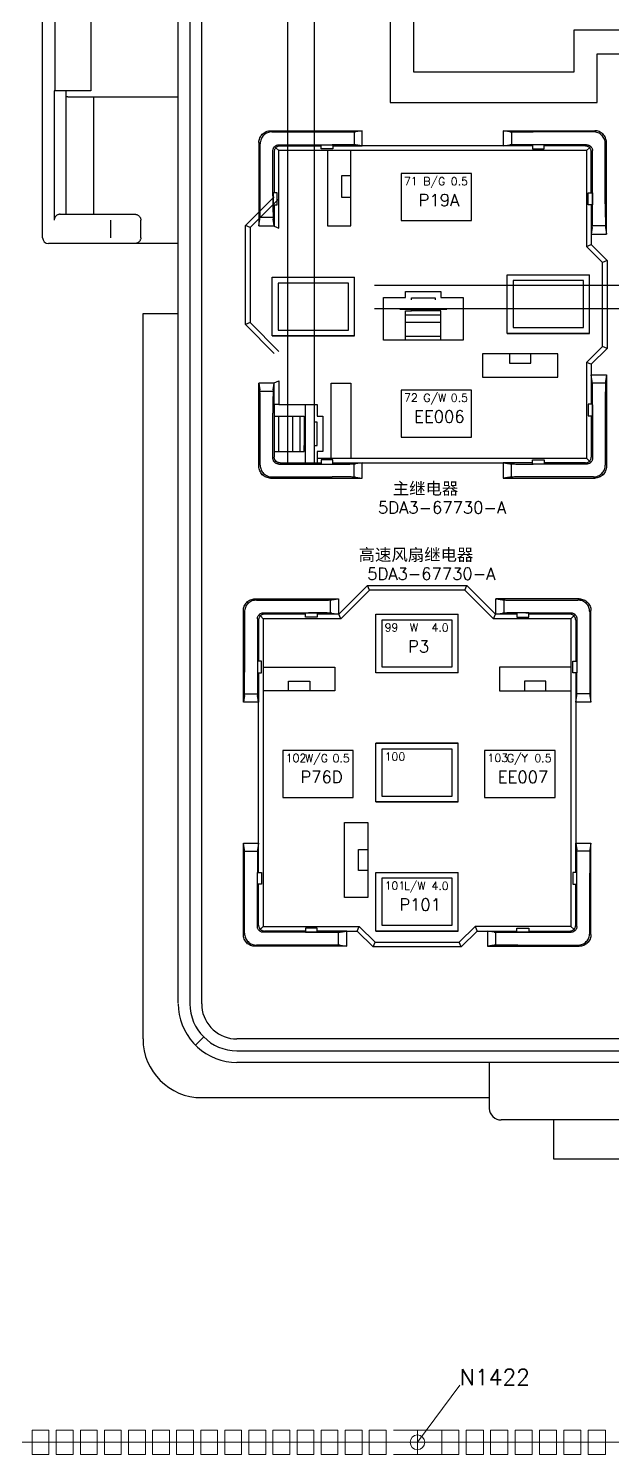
# Model space of a CAD drawing. Header units: millimetres. Extents: x 6 to 3615, y 6 to 858.
# Drawn here: x 2014.3 to 2113.9, y 423.2 to 666.7 of the extents above; entities that cross this region are included whole.
import ezdxf

# ---------------------------------------------------------------- set-up
doc = ezdxf.new("R2010")
doc.units = ezdxf.units.MM
doc.styles.add('Simplex_Style', font='simplex_.ttf')

msp = doc.modelspace()

# ---------------------------------------------------------------- linework, layer by layer
at = {"color": 0, "linetype": 'Continuous', "lineweight": 30, "flags": 128}
for points in [[(2039.8, 500.24), (2039.8, 782.36)], [(2041.81, 782.36), (2041.81, 500.17)], [(2043.82, 500.17), (2043.82, 782.36)], [(2058.48, 592.42), (2063.09, 592.42), (2063.09, 720.81), (2411.11, 720.81), (2411.11, 725.42), (2123.38, 725.42), (2123.38, 770.02), (2388.28, 770.02), (2388.28, 774.62), (2077.37, 774.62), (2077.37, 725.42), (2058.48, 725.42), (2058.48, 592.42)], [(2016.65, 631.01), (2016.65, 693.15)], [(2076.02, 693.32), (2076.02, 654.11), (2111.36, 654.11), (2111.36, 662.44), (2195.88, 662.44), (2195.88, 666.45), (2107.35, 666.45), (2107.35, 659.29), (2080.03, 659.29), (2080.03, 693.32), (2076.02, 693.32)], [(2018.66, 690.15), (2018.66, 668.09), (2024.87, 668.09), (2024.87, 656.07), (2018.83, 656.07), (2018.83, 668.09)], [(2018.83, 656.07), (2018.66, 656.07), (2018.66, 634.01)], [(2020.66, 635.02), (2020.66, 656.07)], [(2020.98, 655.06), (2020.92, 655.06), (2020.87, 655.06), (2020.82, 655.06), (2020.78, 655.06), (2020.74, 655.06), (2020.71, 655.06), (2020.69, 655.06), (2020.67, 655.06), (2020.66, 655.06), (2020.66, 655.06)], [(2020.98, 655.06), (2039.8, 655.06)], [(2025.39, 635.02), (2025.39, 655.06)], [(2053.59, 647.28), (2053.6, 647.48), (2053.63, 647.67), (2053.67, 647.86), (2053.74, 648.05), (2053.83, 648.22), (2053.93, 648.39), (2054.04, 648.55), (2054.17, 648.7), (2054.32, 648.83), (2054.48, 648.95), (2054.65, 649.05), (2054.83, 649.13), (2055.01, 649.2), (2055.2, 649.24), (2055.4, 649.27), (2055.59, 649.28)], [(2055.8, 649.07), (2055.61, 649.07), (2055.41, 649.04), (2055.22, 648.99), (2055.04, 648.92), (2054.86, 648.84), (2054.69, 648.74), (2054.53, 648.62), (2054.39, 648.49), (2054.25, 648.34), (2054.14, 648.18), (2054.03, 648.02), (2053.95, 647.84), (2053.89, 647.65), (2053.84, 647.46), (2053.81, 647.27), (2053.8, 647.07)], [(2054.39, 648.49), (2054.17, 648.7)], [(2055.59, 649.28), (2071.23, 649.28)], [(2055.8, 649.07), (2066.09, 649.07)], [(2066.09, 649.07), (2066.46, 649.07), (2066.84, 649.08), (2067.2, 649.08), (2067.56, 649.08), (2067.9, 649.08), (2068.23, 649.08), (2068.54, 649.08), (2068.82, 649.09), (2069.09, 649.09), (2069.32, 649.09), (2069.53, 649.09), (2069.71, 649.1), (2069.85, 649.1), (2069.97, 649.1), (2070.04, 649.11), (2070.09, 649.11)], [(2069.83, 649.1), (2069.83, 646.86)], [(2100.3, 646.68), (2071.23, 646.68), (2071.23, 649.28), (2070.09, 649.11)], [(2096.43, 649.11), (2095.29, 649.28), (2110.92, 649.28)], [(2095.29, 649.28), (2095.29, 646.68), (2096.43, 646.85)], [(2096.43, 649.11), (2096.47, 649.11), (2096.55, 649.1), (2096.66, 649.1), (2096.81, 649.1), (2096.99, 649.09), (2097.2, 649.09), (2097.43, 649.09), (2097.7, 649.09), (2097.98, 649.08), (2098.29, 649.08), (2098.62, 649.08), (2098.96, 649.08), (2099.32, 649.08), (2099.68, 649.08), (2100.05, 649.07), (2100.43, 649.07)], [(2096.69, 649.1), (2096.69, 646.86)], [(2110.71, 649.07), (2100.43, 649.07)], [(2112.72, 647.07), (2112.71, 647.27), (2112.68, 647.46), (2112.63, 647.65), (2112.57, 647.84), (2112.48, 648.02), (2112.38, 648.18), (2112.26, 648.34), (2112.13, 648.49), (2111.98, 648.62), (2111.83, 648.74), (2111.66, 648.84), (2111.48, 648.92), (2111.29, 648.99), (2111.1, 649.04), (2110.91, 649.07), (2110.71, 649.07)], [(2112.93, 647.28), (2112.92, 647.48), (2112.89, 647.67), (2112.84, 647.86), (2112.78, 648.05), (2112.69, 648.22), (2112.59, 648.39), (2112.47, 648.55), (2112.34, 648.7), (2112.2, 648.83), (2112.04, 648.95), (2111.87, 649.05), (2111.69, 649.13), (2111.51, 649.2), (2111.32, 649.24), (2111.12, 649.27), (2110.92, 649.28)], [(2112.13, 648.49), (2112.34, 648.7)], [(2053.59, 647.28), (2053.59, 633.05), (2056.2, 633.05), (2056.2, 632.98), (2057, 632.65), (2057, 645.88)], [(2053.8, 638.19), (2053.8, 647.07)], [(2055.98, 645.89), (2055.99, 645.98), (2056, 646.08), (2056.03, 646.18), (2056.06, 646.27), (2056.1, 646.36), (2056.15, 646.44), (2056.21, 646.52), (2056.28, 646.59), (2056.35, 646.66), (2056.43, 646.72), (2056.52, 646.77), (2056.6, 646.81), (2056.7, 646.84), (2056.79, 646.87), (2056.89, 646.88), (2056.99, 646.89)], [(2055.98, 638.19), (2055.98, 645.89)], [(2056.49, 646.38), (2056.42, 646.31), (2056.36, 646.23), (2056.32, 646.15), (2056.27, 646.06), (2056.24, 645.97), (2056.21, 645.87), (2056.2, 645.77), (2056.2, 645.67)], [(2056.2, 645.67), (2056.2, 638.66)], [(2109.52, 645.88), (2057, 645.88), (2056.49, 646.38), (2056.28, 646.59)], [(2057.2, 646.68), (2057.1, 646.67), (2057, 646.66), (2056.91, 646.64), (2056.82, 646.6), (2056.73, 646.56), (2056.64, 646.51), (2056.56, 646.45), (2056.49, 646.38)], [(2056.99, 646.89), (2066.09, 646.89)], [(2057.2, 646.68), (2064.21, 646.68)], [(2064.21, 646.18), (2064.21, 646.88), (2066.22, 646.88), (2066.22, 646.18), (2064.21, 646.18)], [(2065.27, 645.88), (2065.27, 633.05), (2069.28, 633.05), (2069.28, 645.88)], [(2070.09, 646.85), (2070.04, 646.85), (2069.97, 646.86), (2069.85, 646.86), (2069.71, 646.86), (2069.53, 646.87), (2069.32, 646.87), (2069.09, 646.87), (2068.82, 646.88), (2068.54, 646.88), (2068.23, 646.88), (2067.9, 646.88), (2067.56, 646.89), (2067.2, 646.89), (2066.84, 646.89), (2066.46, 646.89), (2066.09, 646.89)], [(2066.22, 646.68), (2071.23, 646.68), (2070.09, 646.85)], [(2100.43, 646.89), (2100.05, 646.89), (2099.68, 646.89), (2099.32, 646.89), (2098.96, 646.89), (2098.62, 646.88), (2098.29, 646.88), (2097.98, 646.88), (2097.7, 646.88), (2097.43, 646.87), (2097.2, 646.87), (2096.99, 646.87), (2096.81, 646.86), (2096.66, 646.86), (2096.55, 646.86), (2096.47, 646.85), (2096.43, 646.85)], [(2100.3, 646.88), (2100.3, 646.18), (2102.3, 646.18), (2102.3, 646.88), (2100.3, 646.88)], [(2109.53, 646.89), (2100.43, 646.89)], [(2109.32, 646.68), (2102.3, 646.68)], [(2110.03, 646.38), (2109.95, 646.45), (2109.88, 646.51), (2109.79, 646.56), (2109.7, 646.6), (2109.61, 646.64), (2109.52, 646.66), (2109.42, 646.67), (2109.32, 646.68)], [(2110.24, 646.59), (2110.03, 646.38), (2109.52, 645.88), (2109.52, 629.5), (2110.32, 629.84)], [(2109.53, 646.89), (2109.63, 646.88), (2109.72, 646.87), (2109.82, 646.84), (2109.91, 646.81), (2110, 646.77), (2110.09, 646.72), (2110.17, 646.66), (2110.24, 646.59), (2110.3, 646.52), (2110.36, 646.44), (2110.41, 646.36), (2110.46, 646.27), (2110.49, 646.18), (2110.51, 646.08), (2110.53, 645.98), (2110.53, 645.89)], [(2110.32, 645.67), (2110.32, 645.77), (2110.3, 645.87), (2110.28, 645.97), (2110.24, 646.06), (2110.2, 646.15), (2110.15, 646.23), (2110.09, 646.31), (2110.03, 646.38)], [(2110.32, 638.66), (2110.32, 645.67)], [(2110.53, 636.78), (2110.53, 645.89)], [(2112.72, 636.78), (2112.72, 647.07)], [(2112.76, 632.78), (2112.93, 631.64), (2112.93, 647.28)], [(2069.28, 641.57), (2067.67, 641.57), (2067.67, 637.96), (2069.28, 637.96)], [(2053.76, 634.19), (2053.76, 634.23), (2053.77, 634.31), (2053.77, 634.42), (2053.77, 634.57), (2053.78, 634.75), (2053.78, 634.96), (2053.78, 635.19), (2053.79, 635.45), (2053.79, 635.74), (2053.79, 636.05), (2053.79, 636.38), (2053.79, 636.72), (2053.8, 637.08), (2053.8, 637.44), (2053.8, 637.81), (2053.8, 638.19)], [(2055.98, 638.19), (2055.98, 637.81), (2055.98, 637.44), (2055.99, 637.08), (2055.99, 636.72), (2055.99, 636.38), (2055.99, 636.05), (2055.99, 635.74), (2055.99, 635.45), (2056, 635.19), (2056, 634.96), (2056.01, 634.75), (2056.01, 634.57), (2056.01, 634.42), (2056.02, 634.31), (2056.02, 634.23), (2056.02, 634.19)], [(2056, 638.66), (2056, 636.65), (2056.7, 636.65), (2056.7, 638.66), (2056, 638.66)], [(2110.52, 636.65), (2109.82, 636.65), (2109.82, 638.66), (2110.52, 638.66), (2110.52, 636.65)], [(2057, 637.67), (2052.09, 632.76), (2051.28, 633.09), (2056.2, 638)], [(2056.2, 636.65), (2056.2, 633.05), (2056.02, 634.19)], [(2110.32, 636.65), (2110.32, 631.64), (2112.93, 631.64)], [(2110.49, 632.78), (2110.5, 632.83), (2110.5, 632.91), (2110.51, 633.02), (2110.51, 633.17), (2110.51, 633.34), (2110.52, 633.55), (2110.52, 633.79), (2110.52, 634.05), (2110.52, 634.34), (2110.53, 634.65), (2110.53, 634.97), (2110.53, 635.32), (2110.53, 635.67), (2110.53, 636.04), (2110.53, 636.41), (2110.53, 636.78)], [(2112.72, 636.78), (2112.72, 636.41), (2112.72, 636.04), (2112.72, 635.67), (2112.72, 635.32), (2112.72, 634.97), (2112.72, 634.65), (2112.73, 634.34), (2112.73, 634.05), (2112.73, 633.79), (2112.73, 633.55), (2112.74, 633.34), (2112.74, 633.17), (2112.74, 633.02), (2112.75, 632.91), (2112.75, 632.83), (2112.76, 632.78)], [(2019.66, 635.02), (2019.56, 635.01), (2019.46, 635), (2019.37, 634.97), (2019.28, 634.94), (2019.18, 634.9), (2019.1, 634.85), (2019.02, 634.79), (2018.95, 634.72), (2018.88, 634.65), (2018.83, 634.57), (2018.77, 634.48), (2018.73, 634.4), (2018.7, 634.3), (2018.67, 634.21), (2018.66, 634.11), (2018.66, 634.01)], [(2019.66, 635.02), (2032.41, 635.02)], [(2028.28, 631.01), (2028.28, 634.01)], [(2032.41, 635.02), (2032.5, 635.01), (2032.59, 635), (2032.68, 634.98), (2032.77, 634.95), (2032.86, 634.91), (2032.94, 634.86), (2033.02, 634.81), (2033.09, 634.75), (2033.15, 634.69), (2033.21, 634.62), (2033.27, 634.54), (2033.31, 634.46), (2033.35, 634.38), (2033.38, 634.29), (2033.4, 634.2), (2033.41, 634.11), (2033.42, 634.01)], [(2033.42, 631.01), (2033.42, 634.01)], [(2053.59, 633.05), (2053.76, 634.19)], [(2056.01, 634.45), (2053.77, 634.45)], [(2033.42, 631.01), (2033.41, 630.91), (2033.4, 630.81), (2033.37, 630.72), (2033.34, 630.62), (2033.3, 630.53), (2033.24, 630.45), (2033.19, 630.37), (2033.12, 630.3), (2033.05, 630.23), (2032.97, 630.17), (2032.88, 630.12), (2032.79, 630.08), (2032.7, 630.05), (2032.6, 630.02), (2032.51, 630.01), (2032.41, 630)], [(2052.09, 616.51), (2051.28, 616.17), (2051.28, 633.09)], [(2052.09, 632.76), (2052.09, 616.51), (2057, 611.59)], [(2110.49, 632.78), (2110.32, 631.64), (2110.32, 629.84), (2113.03, 627.13), (2112.23, 626.8), (2109.52, 629.5)], [(2112.74, 633.05), (2110.51, 633.05)], [(2039.8, 630), (2017.65, 630)], [(2113.03, 627.13), (2113.03, 612.1), (2112.23, 612.43), (2112.23, 626.8)], [(2055.87, 614.24), (2069.9, 614.24), (2055.87, 614.24), (2055.87, 624.26), (2069.9, 624.26)], [(2069.9, 614.24), (2069.9, 624.26)], [(2095.98, 614.66), (2110.01, 614.66), (2095.98, 614.66), (2095.98, 624.68), (2110.01, 624.68)], [(2110.01, 614.66), (2110.01, 624.68)], [(2073.3, 622.91), (2206.31, 622.91)], [(2088.46, 613.5), (2074.83, 613.5), (2074.83, 620.82), (2078.64, 620.82), (2078.64, 621.82), (2084.66, 621.82), (2084.66, 620.82), (2088.46, 620.82), (2088.46, 613.5)], [(2073.3, 618.9), (2206.31, 618.9)], [(2077.64, 618.81), (2085.66, 618.81)], [(2079.64, 620.42), (2079.64, 620.72), (2083.65, 620.72), (2083.65, 620.42)], [(2083.65, 618.51), (2079.64, 618.51), (2079.64, 618.81)], [(2084.66, 613.5), (2084.66, 618.51), (2083.65, 618.51), (2083.65, 618.81)], [(2083.76, 618.81), (2084.56, 618.81)], [(2039.8, 617.98), (2033.79, 617.98), (2033.79, 494.15)], [(2084.66, 617.76), (2078.64, 617.76), (2078.64, 618.51), (2079.64, 618.51)], [(2084.66, 616.51), (2078.64, 616.51), (2078.64, 617.76)], [(2084.66, 614.14), (2078.64, 614.14), (2078.64, 616.51)], [(2051.28, 616.17), (2056.2, 611.26)], [(2078.64, 613.5), (2078.64, 614.14)], [(2113.03, 612.1), (2110.32, 609.39), (2109.52, 609.72), (2112.23, 612.43)], [(2091.78, 611.2), (2091.78, 607.18), (2104.61, 607.18), (2104.61, 611.2), (2091.78, 611.2)], [(2096.39, 611.2), (2096.39, 609.59), (2100, 609.59), (2100, 611.2)], [(2109.52, 609.72), (2109.52, 593.35), (2110.03, 592.85), (2110.24, 592.63)], [(2110.32, 609.39), (2110.32, 607.58), (2112.93, 607.58), (2112.76, 606.44)], [(2056.02, 605.04), (2056.2, 606.18), (2056.2, 606.24), (2057, 606.58), (2057, 602.52), (2063.51, 602.52), (2063.51, 600.52), (2064.51, 600.52), (2064.51, 594.5), (2063.51, 594.5), (2063.51, 593.35), (2109.52, 593.35)], [(2110.49, 606.44), (2110.32, 607.58), (2110.32, 602.57)], [(2112.93, 607.58), (2112.93, 591.95)], [(2053.59, 591.95), (2053.59, 606.18)], [(2057, 602.52), (2056.2, 602.52), (2056.2, 606.18), (2053.59, 606.18), (2053.76, 605.04)], [(2053.8, 601.04), (2053.8, 601.42), (2053.8, 601.79), (2053.8, 602.15), (2053.79, 602.51), (2053.79, 602.85), (2053.79, 603.18), (2053.79, 603.49), (2053.79, 603.77), (2053.78, 604.04), (2053.78, 604.27), (2053.78, 604.48), (2053.77, 604.66), (2053.77, 604.8), (2053.77, 604.92), (2053.76, 605), (2053.76, 605.04)], [(2053.77, 604.78), (2056.01, 604.78)], [(2056.02, 605.04), (2056.02, 605), (2056.02, 604.92), (2056.01, 604.8), (2056.01, 604.66), (2056.01, 604.48), (2056, 604.27), (2056, 604.04), (2055.99, 603.77), (2055.99, 603.49), (2055.99, 603.18), (2055.99, 602.85), (2055.99, 602.51), (2055.99, 602.15), (2055.98, 601.79), (2055.98, 601.42), (2055.98, 601.04)], [(2065.92, 593.35), (2065.92, 606.18), (2069.28, 606.18), (2069.28, 593.35)], [(2110.53, 602.44), (2110.53, 602.82), (2110.53, 603.19), (2110.53, 603.56), (2110.53, 603.91), (2110.53, 604.26), (2110.53, 604.58), (2110.52, 604.89), (2110.52, 605.18), (2110.52, 605.44), (2110.52, 605.68), (2110.51, 605.89), (2110.51, 606.06), (2110.51, 606.21), (2110.5, 606.32), (2110.5, 606.4), (2110.49, 606.44)], [(2112.74, 606.18), (2110.51, 606.18)], [(2112.76, 606.44), (2112.75, 606.4), (2112.75, 606.32), (2112.74, 606.21), (2112.74, 606.06), (2112.74, 605.89), (2112.73, 605.68), (2112.73, 605.44), (2112.73, 605.18), (2112.73, 604.89), (2112.72, 604.58), (2112.72, 604.26), (2112.72, 603.91), (2112.72, 603.56), (2112.72, 603.19), (2112.72, 602.82), (2112.72, 602.44)], [(2056.2, 602.52), (2056.2, 593.55)], [(2061.51, 602.52), (2061.51, 592.55)], [(2109.82, 602.57), (2109.82, 600.57), (2110.52, 600.57), (2110.52, 602.57), (2109.82, 602.57)], [(2110.53, 602.44), (2110.53, 593.34)], [(2112.72, 602.44), (2112.72, 592.16)], [(2053.8, 592.16), (2053.8, 601.04)], [(2055.98, 593.34), (2055.98, 601.04)], [(2056.2, 600.52), (2061.3, 600.52), (2061.3, 599.51), (2061.51, 599.51)], [(2056.93, 600.52), (2056.93, 594.5), (2059.3, 594.5)], [(2059.3, 600.52), (2059.3, 594.5), (2060.55, 594.5)], [(2060.55, 600.52), (2060.55, 594.5), (2061.3, 594.5), (2061.3, 595.51)], [(2061.3, 599.51), (2061.3, 595.51), (2061.51, 595.51)], [(2063.11, 595.51), (2063.51, 595.51), (2063.51, 599.51), (2063.11, 599.51)], [(2110.32, 600.57), (2110.32, 593.55)], [(2056.2, 594.5), (2056.93, 594.5)], [(2055.59, 589.95), (2055.4, 589.95), (2055.2, 589.98), (2055.01, 590.03), (2054.83, 590.1), (2054.65, 590.18), (2054.48, 590.28), (2054.32, 590.4), (2054.17, 590.53), (2054.04, 590.68), (2053.93, 590.84), (2053.83, 591), (2053.74, 591.18), (2053.67, 591.37), (2053.63, 591.56), (2053.6, 591.75), (2053.59, 591.95)], [(2053.8, 592.16), (2053.81, 591.96), (2053.84, 591.77), (2053.89, 591.58), (2053.95, 591.39), (2054.03, 591.21), (2054.14, 591.04), (2054.25, 590.89), (2054.39, 590.74), (2054.53, 590.61), (2054.69, 590.49), (2054.86, 590.39), (2055.04, 590.31), (2055.22, 590.24), (2055.41, 590.19), (2055.61, 590.16), (2055.8, 590.15)], [(2056.99, 592.34), (2056.89, 592.35), (2056.79, 592.36), (2056.7, 592.38), (2056.6, 592.42), (2056.52, 592.46), (2056.43, 592.51), (2056.35, 592.57), (2056.28, 592.63), (2056.21, 592.71), (2056.15, 592.79), (2056.1, 592.87), (2056.06, 592.96), (2056.03, 593.05), (2056, 593.15), (2055.99, 593.24), (2055.98, 593.34)], [(2056.49, 592.84), (2056.48, 592.85), (2056.47, 592.86), (2056.46, 592.87), (2056.45, 592.88), (2056.45, 592.89), (2056.44, 592.9), (2056.43, 592.91), (2056.42, 592.92), (2056.41, 592.93), (2056.41, 592.94), (2056.4, 592.95), (2056.39, 592.96), (2056.38, 592.97), (2056.38, 592.98), (2056.37, 592.99), (2056.36, 593), (2056.35, 593.01), (2056.35, 593.02), (2056.34, 593.03), (2056.33, 593.04), (2056.33, 593.05), (2056.32, 593.07), (2056.32, 593.08), (2056.31, 593.09), (2056.3, 593.1), (2056.3, 593.11), (2056.29, 593.12), (2056.29, 593.14), (2056.28, 593.15), (2056.28, 593.16), (2056.27, 593.17), (2056.27, 593.18), (2056.26, 593.2), (2056.26, 593.21), (2056.25, 593.22), (2056.25, 593.23), (2056.24, 593.24), (2056.24, 593.26), (2056.23, 593.27), (2056.23, 593.28), (2056.23, 593.3), (2056.22, 593.31), (2056.22, 593.32), (2056.22, 593.34), (2056.22, 593.35), (2056.21, 593.36), (2056.21, 593.38), (2056.21, 593.39), (2056.21, 593.4), (2056.2, 593.42), (2056.2, 593.43), (2056.2, 593.44), (2056.2, 593.46), (2056.2, 593.47), (2056.2, 593.48), (2056.2, 593.5), (2056.2, 593.51), (2056.2, 593.53), (2056.2, 593.54), (2056.2, 593.55)], [(2056.28, 592.63), (2056.49, 592.84)], [(2057.2, 592.55), (2057.18, 592.55), (2057.17, 592.55), (2057.16, 592.55), (2057.14, 592.55), (2057.13, 592.55), (2057.11, 592.55), (2057.1, 592.55), (2057.09, 592.56), (2057.07, 592.56), (2057.06, 592.56), (2057.05, 592.56), (2057.03, 592.56), (2057.02, 592.57), (2057.01, 592.57), (2056.99, 592.57), (2056.98, 592.57), (2056.97, 592.58), (2056.95, 592.58), (2056.94, 592.58), (2056.93, 592.59), (2056.92, 592.59), (2056.9, 592.59), (2056.89, 592.6), (2056.88, 592.6), (2056.86, 592.61), (2056.85, 592.61), (2056.84, 592.62), (2056.83, 592.62), (2056.82, 592.62), (2056.8, 592.63), (2056.79, 592.64), (2056.78, 592.64), (2056.77, 592.65), (2056.76, 592.65), (2056.74, 592.66), (2056.73, 592.66), (2056.72, 592.67), (2056.71, 592.68), (2056.7, 592.68), (2056.69, 592.69), (2056.68, 592.7), (2056.67, 592.7), (2056.65, 592.71), (2056.64, 592.72), (2056.63, 592.72), (2056.62, 592.73), (2056.61, 592.74), (2056.6, 592.74), (2056.59, 592.75), (2056.58, 592.76), (2056.57, 592.77), (2056.56, 592.78), (2056.55, 592.78), (2056.54, 592.79), (2056.53, 592.8), (2056.53, 592.81), (2056.52, 592.82), (2056.51, 592.83), (2056.5, 592.84), (2056.49, 592.84)], [(2056.99, 592.34), (2066.09, 592.34)], [(2057.2, 592.55), (2063.51, 592.55)], [(2063.51, 593.35), (2063.51, 592.55), (2064.21, 592.55)], [(2064.21, 593.05), (2064.21, 592.35), (2066.22, 592.35), (2066.22, 593.05), (2064.21, 593.05)], [(2066.09, 592.34), (2066.46, 592.34), (2066.84, 592.34), (2067.2, 592.34), (2067.56, 592.34), (2067.9, 592.34), (2068.23, 592.35), (2068.54, 592.35), (2068.82, 592.35), (2069.09, 592.35), (2069.32, 592.36), (2069.53, 592.36), (2069.71, 592.36), (2069.85, 592.37), (2069.97, 592.37), (2070.04, 592.38), (2070.09, 592.38)], [(2066.22, 592.55), (2095.29, 592.55), (2095.29, 589.95), (2110.92, 589.95)], [(2069.83, 590.13), (2069.83, 592.37)], [(2070.09, 590.11), (2071.23, 589.95), (2071.23, 592.55), (2070.09, 592.38)], [(2100.3, 592.55), (2095.29, 592.55), (2096.43, 592.38)], [(2096.43, 592.38), (2096.47, 592.38), (2096.55, 592.37), (2096.66, 592.37), (2096.81, 592.36), (2096.99, 592.36), (2097.2, 592.36), (2097.43, 592.35), (2097.7, 592.35), (2097.98, 592.35), (2098.29, 592.35), (2098.62, 592.34), (2098.96, 592.34), (2099.32, 592.34), (2099.68, 592.34), (2100.05, 592.34), (2100.43, 592.34)], [(2096.69, 590.13), (2096.69, 592.37)], [(2102.3, 592.35), (2100.3, 592.35), (2100.3, 593.05), (2102.3, 593.05), (2102.3, 592.35)], [(2109.53, 592.34), (2100.43, 592.34)], [(2109.32, 592.55), (2102.3, 592.55)], [(2109.32, 592.55), (2109.42, 592.55), (2109.52, 592.57), (2109.61, 592.59), (2109.7, 592.63), (2109.79, 592.67), (2109.88, 592.72), (2109.95, 592.78), (2110.03, 592.85)], [(2110.53, 593.34), (2110.53, 593.24), (2110.51, 593.15), (2110.49, 593.05), (2110.46, 592.96), (2110.41, 592.87), (2110.36, 592.79), (2110.3, 592.71), (2110.24, 592.63), (2110.17, 592.57), (2110.09, 592.51), (2110, 592.46), (2109.91, 592.42), (2109.82, 592.38), (2109.72, 592.36), (2109.63, 592.35), (2109.53, 592.34)], [(2110.03, 592.85), (2110.09, 592.92), (2110.15, 593), (2110.2, 593.08), (2110.24, 593.17), (2110.28, 593.26), (2110.3, 593.36), (2110.32, 593.46), (2110.32, 593.55)], [(2110.71, 590.15), (2110.91, 590.16), (2111.1, 590.19), (2111.29, 590.24), (2111.48, 590.31), (2111.66, 590.39), (2111.83, 590.49), (2111.98, 590.61), (2112.13, 590.74), (2112.26, 590.89), (2112.38, 591.04), (2112.48, 591.21), (2112.57, 591.39), (2112.63, 591.58), (2112.68, 591.77), (2112.71, 591.96), (2112.72, 592.16)], [(2112.93, 591.95), (2112.92, 591.75), (2112.89, 591.56), (2112.84, 591.37), (2112.78, 591.18), (2112.69, 591), (2112.59, 590.84), (2112.47, 590.68), (2112.34, 590.53), (2112.2, 590.4), (2112.04, 590.28), (2111.87, 590.18), (2111.69, 590.1), (2111.51, 590.03), (2111.32, 589.98), (2111.12, 589.95), (2110.92, 589.95)], [(2054.39, 590.74), (2054.17, 590.53)], [(2055.59, 589.95), (2071.23, 589.95)], [(2055.8, 590.15), (2066.09, 590.15)], [(2070.09, 590.11), (2070.04, 590.12), (2069.97, 590.12), (2069.85, 590.13), (2069.71, 590.13), (2069.53, 590.13), (2069.32, 590.14), (2069.09, 590.14), (2068.82, 590.14), (2068.54, 590.15), (2068.23, 590.15), (2067.9, 590.15), (2067.56, 590.15), (2067.2, 590.15), (2066.84, 590.15), (2066.46, 590.15), (2066.09, 590.15)], [(2096.43, 590.11), (2095.29, 589.95)], [(2100.43, 590.15), (2100.05, 590.15), (2099.68, 590.15), (2099.32, 590.15), (2098.96, 590.15), (2098.62, 590.15), (2098.29, 590.15), (2097.98, 590.15), (2097.7, 590.14), (2097.43, 590.14), (2097.2, 590.14), (2096.99, 590.13), (2096.81, 590.13), (2096.66, 590.13), (2096.55, 590.12), (2096.47, 590.12), (2096.43, 590.11)], [(2110.71, 590.15), (2100.43, 590.15)], [(2112.13, 590.74), (2112.34, 590.53)], [(2066.03, 569.15), (2067.17, 569.32), (2067.17, 566.71), (2067.23, 566.71), (2072.14, 571.62)], [(2072.48, 570.83), (2067.57, 565.91), (2067.23, 566.71)], [(2088.73, 570.83), (2072.48, 570.83), (2072.14, 571.62), (2089.06, 571.62)], [(2093.64, 565.91), (2088.73, 570.83), (2089.06, 571.62), (2093.97, 566.71), (2094.03, 566.71), (2094.03, 569.32)], [(2050.93, 567.32), (2050.94, 567.51), (2050.97, 567.71), (2051.02, 567.9), (2051.09, 568.08), (2051.17, 568.26), (2051.27, 568.43), (2051.39, 568.59), (2051.52, 568.73), (2051.66, 568.86), (2051.82, 568.98), (2051.99, 569.08), (2052.17, 569.17), (2052.35, 569.23), (2052.55, 569.28), (2052.74, 569.31), (2052.94, 569.32)], [(2053.15, 569.11), (2052.95, 569.1), (2052.76, 569.07), (2052.57, 569.02), (2052.38, 568.96), (2052.2, 568.88), (2052.03, 568.77), (2051.88, 568.66), (2051.73, 568.52), (2051.6, 568.38), (2051.48, 568.22), (2051.38, 568.05), (2051.29, 567.87), (2051.23, 567.69), (2051.18, 567.5), (2051.15, 567.3), (2051.14, 567.11)], [(2051.73, 568.52), (2051.52, 568.73)], [(2052.94, 569.32), (2067.17, 569.32)], [(2053.15, 569.11), (2062.03, 569.11)], [(2062.03, 569.11), (2062.4, 569.11), (2062.78, 569.11), (2063.14, 569.11), (2063.5, 569.11), (2063.84, 569.11), (2064.17, 569.12), (2064.48, 569.12), (2064.76, 569.12), (2065.03, 569.12), (2065.26, 569.13), (2065.47, 569.13), (2065.65, 569.14), (2065.79, 569.14), (2065.91, 569.14), (2065.98, 569.15), (2066.03, 569.15)], [(2065.77, 569.14), (2065.77, 566.9)], [(2108.27, 569.32), (2094.03, 569.32), (2095.18, 569.15)], [(2095.18, 569.15), (2095.22, 569.15), (2095.3, 569.14), (2095.41, 569.14), (2095.56, 569.14), (2095.73, 569.13), (2095.94, 569.13), (2096.18, 569.12), (2096.44, 569.12), (2096.73, 569.12), (2097.04, 569.12), (2097.36, 569.11), (2097.71, 569.11), (2098.06, 569.11), (2098.43, 569.11), (2098.8, 569.11), (2099.17, 569.11)], [(2095.44, 566.9), (2095.44, 569.14)], [(2099.17, 569.11), (2108.06, 569.11)], [(2110.06, 567.11), (2110.05, 567.3), (2110.02, 567.5), (2109.98, 567.69), (2109.91, 567.87), (2109.83, 568.05), (2109.72, 568.22), (2109.61, 568.38), (2109.47, 568.52), (2109.33, 568.66), (2109.17, 568.77), (2109, 568.88), (2108.83, 568.96), (2108.64, 569.02), (2108.45, 569.07), (2108.25, 569.1), (2108.06, 569.11)], [(2108.27, 569.32), (2108.46, 569.31), (2108.66, 569.28), (2108.85, 569.23), (2109.03, 569.17), (2109.21, 569.08), (2109.38, 568.98), (2109.54, 568.86), (2109.68, 568.73), (2109.82, 568.59), (2109.93, 568.43), (2110.03, 568.26), (2110.12, 568.08), (2110.18, 567.9), (2110.23, 567.71), (2110.26, 567.51), (2110.27, 567.32)], [(2109.68, 568.73), (2109.47, 568.52)], [(2053.54, 522.61), (2053.54, 551.68), (2050.93, 551.68), (2050.93, 567.32)], [(2051.14, 567.11), (2051.14, 556.82)], [(2053.33, 565.92), (2053.33, 566.02), (2053.35, 566.12), (2053.37, 566.21), (2053.4, 566.3), (2053.45, 566.4), (2053.5, 566.48), (2053.55, 566.56), (2053.62, 566.63), (2053.7, 566.7), (2053.77, 566.76), (2053.86, 566.81), (2053.95, 566.85), (2054.04, 566.88), (2054.14, 566.91), (2054.23, 566.92), (2054.33, 566.92)], [(2053.33, 565.92), (2053.33, 556.82)], [(2053.84, 566.42), (2053.77, 566.35), (2053.71, 566.27), (2053.66, 566.18), (2053.61, 566.1), (2053.58, 566), (2053.56, 565.91), (2053.54, 565.81), (2053.54, 565.71)], [(2053.54, 565.71), (2053.54, 558.7)], [(2067.57, 565.91), (2054.34, 565.91), (2053.84, 566.42), (2053.62, 566.63)], [(2054.54, 566.71), (2054.44, 566.71), (2054.35, 566.7), (2054.25, 566.67), (2054.16, 566.64), (2054.07, 566.59), (2053.98, 566.54), (2053.91, 566.48), (2053.84, 566.42)], [(2054.33, 566.92), (2062.03, 566.92)], [(2054.34, 565.91), (2054.34, 513.39), (2070.71, 513.39)], [(2061.56, 566.71), (2054.54, 566.71)], [(2061.56, 566.21), (2061.56, 566.91), (2063.56, 566.91), (2063.56, 566.21), (2061.56, 566.21)], [(2066.03, 566.89), (2065.98, 566.89), (2065.91, 566.89), (2065.79, 566.9), (2065.65, 566.9), (2065.47, 566.9), (2065.26, 566.91), (2065.03, 566.91), (2064.76, 566.91), (2064.48, 566.92), (2064.17, 566.92), (2063.84, 566.92), (2063.5, 566.92), (2063.14, 566.92), (2062.78, 566.92), (2062.4, 566.92), (2062.03, 566.92)], [(2066.03, 566.89), (2067.17, 566.71), (2063.56, 566.71)], [(2087.58, 556.69), (2073.55, 556.69), (2073.55, 566.71), (2087.58, 566.71)], [(2087.58, 556.69), (2087.58, 566.71)], [(2106.86, 565.91), (2093.64, 565.91), (2093.97, 566.71)], [(2097.64, 566.71), (2094.03, 566.71), (2095.18, 566.89)], [(2099.17, 566.92), (2098.8, 566.92), (2098.43, 566.92), (2098.06, 566.92), (2097.71, 566.92), (2097.36, 566.92), (2097.04, 566.92), (2096.73, 566.92), (2096.44, 566.91), (2096.18, 566.91), (2095.94, 566.91), (2095.73, 566.9), (2095.56, 566.9), (2095.41, 566.9), (2095.3, 566.89), (2095.22, 566.89), (2095.18, 566.89)], [(2097.64, 566.91), (2097.64, 566.21), (2099.65, 566.21), (2099.65, 566.91), (2097.64, 566.91)], [(2099.17, 566.92), (2106.87, 566.92)], [(2106.66, 566.71), (2099.65, 566.71)], [(2107.37, 566.42), (2107.3, 566.48), (2107.22, 566.54), (2107.14, 566.59), (2107.05, 566.64), (2106.95, 566.67), (2106.86, 566.7), (2106.76, 566.71), (2106.66, 566.71)], [(2107.58, 566.63), (2107.37, 566.42), (2106.86, 565.91), (2106.86, 513.39), (2107.37, 512.88), (2107.58, 512.67)], [(2106.87, 566.92), (2106.97, 566.92), (2107.07, 566.91), (2107.16, 566.88), (2107.26, 566.85), (2107.35, 566.81), (2107.43, 566.76), (2107.51, 566.7), (2107.58, 566.63), (2107.65, 566.56), (2107.71, 566.48), (2107.76, 566.4), (2107.8, 566.3), (2107.83, 566.21), (2107.86, 566.12), (2107.87, 566.02), (2107.88, 565.92)], [(2107.67, 565.71), (2107.66, 565.81), (2107.65, 565.91), (2107.62, 566), (2107.59, 566.1), (2107.55, 566.18), (2107.49, 566.27), (2107.43, 566.35), (2107.37, 566.42)], [(2107.67, 565.71), (2107.67, 558.7)], [(2107.88, 565.92), (2107.88, 556.82)], [(2110.06, 567.11), (2110.06, 556.82)], [(2110.1, 552.82), (2110.27, 551.68), (2110.27, 567.32)], [(2053.34, 558.7), (2053.34, 556.69), (2054.04, 556.69), (2054.04, 558.7), (2053.34, 558.7)], [(2107.86, 556.69), (2107.16, 556.69), (2107.16, 558.7), (2107.86, 558.7), (2107.86, 556.69)], [(2051.1, 552.82), (2051.11, 552.86), (2051.11, 552.95), (2051.11, 553.06), (2051.12, 553.2), (2051.12, 553.38), (2051.12, 553.59), (2051.13, 553.83), (2051.13, 554.09), (2051.13, 554.37), (2051.14, 554.68), (2051.14, 555.01), (2051.14, 555.35), (2051.14, 555.71), (2051.14, 556.07), (2051.14, 556.45), (2051.14, 556.82)], [(2053.33, 556.82), (2053.33, 556.45), (2053.33, 556.07), (2053.33, 555.71), (2053.33, 555.35), (2053.33, 555.01), (2053.34, 554.68), (2053.34, 554.37), (2053.34, 554.09), (2053.34, 553.83), (2053.35, 553.59), (2053.35, 553.38), (2053.35, 553.2), (2053.36, 553.06), (2053.36, 552.95), (2053.36, 552.86), (2053.37, 552.82)], [(2053.54, 556.69), (2053.54, 551.68), (2053.37, 552.82)], [(2054.34, 557.64), (2066.57, 557.64), (2066.57, 553.63), (2054.34, 553.63)], [(2106.86, 557.64), (2094.64, 557.64), (2094.64, 553.63), (2106.86, 553.63)], [(2107.67, 556.69), (2107.67, 527.62), (2110.27, 527.62), (2110.1, 526.48)], [(2107.84, 552.82), (2107.84, 552.86), (2107.84, 552.95), (2107.85, 553.06), (2107.85, 553.2), (2107.85, 553.38), (2107.86, 553.59), (2107.86, 553.83), (2107.86, 554.09), (2107.87, 554.37), (2107.87, 554.68), (2107.87, 555.01), (2107.87, 555.35), (2107.88, 555.71), (2107.88, 556.07), (2107.88, 556.45), (2107.88, 556.82)], [(2110.06, 556.82), (2110.06, 556.45), (2110.06, 556.07), (2110.06, 555.71), (2110.07, 555.35), (2110.07, 555.01), (2110.07, 554.68), (2110.07, 554.37), (2110.07, 554.09), (2110.08, 553.83), (2110.08, 553.59), (2110.08, 553.38), (2110.09, 553.2), (2110.09, 553.06), (2110.09, 552.95), (2110.1, 552.86), (2110.1, 552.82)], [(2051.11, 553.08), (2053.35, 553.08)], [(2058.65, 553.63), (2058.65, 555.24), (2062.26, 555.24), (2062.26, 553.63)], [(2102.55, 553.63), (2102.55, 555.24), (2098.95, 555.24), (2098.95, 553.63)], [(2110.09, 553.08), (2107.85, 553.08)], [(2051.1, 552.82), (2050.93, 551.68)], [(2110.27, 551.68), (2107.67, 551.68), (2107.84, 552.82)], [(2073.55, 534.64), (2087.58, 534.64), (2073.55, 534.64), (2073.55, 544.66), (2087.58, 544.66), (2073.55, 544.66)], [(2087.58, 534.64), (2087.58, 544.66)], [(2072.18, 518.3), (2068.17, 518.3), (2068.17, 531.13), (2072.18, 531.13), (2072.18, 518.3)], [(2050.93, 511.98), (2050.93, 527.62)], [(2051.1, 526.48), (2050.93, 527.62), (2053.54, 527.62), (2053.37, 526.48)], [(2051.14, 522.48), (2051.14, 522.86), (2051.14, 523.23), (2051.14, 523.59), (2051.14, 523.95), (2051.14, 524.29), (2051.14, 524.62), (2051.13, 524.93), (2051.13, 525.21), (2051.13, 525.48), (2051.12, 525.71), (2051.12, 525.92), (2051.12, 526.1), (2051.11, 526.24), (2051.11, 526.36), (2051.11, 526.44), (2051.1, 526.48)], [(2051.11, 526.22), (2053.35, 526.22)], [(2053.37, 526.48), (2053.36, 526.44), (2053.36, 526.36), (2053.36, 526.24), (2053.35, 526.1), (2053.35, 525.92), (2053.35, 525.71), (2053.34, 525.48), (2053.34, 525.21), (2053.34, 524.93), (2053.34, 524.62), (2053.33, 524.29), (2053.33, 523.95), (2053.33, 523.59), (2053.33, 523.23), (2053.33, 522.86), (2053.33, 522.48)], [(2072.18, 522.91), (2070.58, 522.91), (2070.58, 526.52), (2072.18, 526.52)], [(2107.67, 522.61), (2107.67, 527.62), (2107.84, 526.48)], [(2107.88, 522.48), (2107.88, 522.86), (2107.88, 523.23), (2107.88, 523.59), (2107.87, 523.95), (2107.87, 524.29), (2107.87, 524.62), (2107.87, 524.93), (2107.86, 525.21), (2107.86, 525.48), (2107.86, 525.71), (2107.85, 525.92), (2107.85, 526.1), (2107.85, 526.24), (2107.84, 526.36), (2107.84, 526.44), (2107.84, 526.48)], [(2110.09, 526.22), (2107.85, 526.22)], [(2110.1, 526.48), (2110.1, 526.44), (2110.09, 526.36), (2110.09, 526.24), (2110.09, 526.1), (2110.08, 525.92), (2110.08, 525.71), (2110.08, 525.48), (2110.07, 525.21), (2110.07, 524.93), (2110.07, 524.62), (2110.07, 524.29), (2110.07, 523.95), (2110.06, 523.59), (2110.06, 523.23), (2110.06, 522.86), (2110.06, 522.48)], [(2110.27, 511.98), (2110.27, 527.62)], [(2051.14, 512.2), (2051.14, 522.48)], [(2053.33, 513.38), (2053.33, 522.48)], [(2054.04, 520.61), (2053.34, 520.61), (2053.34, 522.61), (2054.04, 522.61), (2054.04, 520.61)], [(2073.55, 512.59), (2087.58, 512.59), (2073.55, 512.59), (2073.55, 522.61), (2087.58, 522.61)], [(2087.58, 512.59), (2087.58, 522.61)], [(2107.16, 522.61), (2107.16, 520.61), (2107.86, 520.61), (2107.86, 522.61), (2107.16, 522.61)], [(2107.88, 513.38), (2107.88, 522.48)], [(2110.06, 512.2), (2110.06, 522.48)], [(2053.54, 513.59), (2053.54, 520.61)], [(2107.67, 513.59), (2107.67, 520.61)], [(2052.94, 509.98), (2052.74, 509.99), (2052.55, 510.02), (2052.35, 510.07), (2052.17, 510.13), (2051.99, 510.22), (2051.82, 510.32), (2051.66, 510.43), (2051.52, 510.57), (2051.39, 510.71), (2051.27, 510.87), (2051.17, 511.04), (2051.09, 511.22), (2051.02, 511.4), (2050.97, 511.59), (2050.94, 511.79), (2050.93, 511.98)], [(2051.14, 512.2), (2051.15, 512), (2051.18, 511.8), (2051.23, 511.61), (2051.29, 511.43), (2051.38, 511.25), (2051.48, 511.08), (2051.6, 510.92), (2051.73, 510.78), (2051.88, 510.65), (2052.03, 510.53), (2052.2, 510.43), (2052.38, 510.34), (2052.57, 510.28), (2052.76, 510.23), (2052.95, 510.2), (2053.15, 510.19)], [(2054.33, 512.38), (2054.23, 512.38), (2054.14, 512.4), (2054.04, 512.42), (2053.95, 512.45), (2053.86, 512.49), (2053.77, 512.55), (2053.7, 512.6), (2053.62, 512.67), (2053.55, 512.74), (2053.5, 512.82), (2053.45, 512.91), (2053.4, 512.99), (2053.37, 513.09), (2053.35, 513.18), (2053.33, 513.28), (2053.33, 513.38)], [(2053.54, 513.59), (2053.54, 513.49), (2053.56, 513.39), (2053.58, 513.3), (2053.61, 513.21), (2053.66, 513.12), (2053.71, 513.03), (2053.77, 512.96), (2053.84, 512.88)], [(2054.34, 513.39), (2053.84, 512.88), (2053.62, 512.67)], [(2053.84, 512.88), (2053.91, 512.82), (2053.98, 512.76), (2054.07, 512.71), (2054.16, 512.66), (2054.25, 512.63), (2054.35, 512.61), (2054.44, 512.59), (2054.54, 512.59)], [(2063.43, 512.38), (2054.33, 512.38)], [(2061.56, 512.59), (2054.54, 512.59)], [(2061.56, 513.09), (2061.56, 512.39), (2063.56, 512.39), (2063.56, 513.09), (2061.56, 513.09)], [(2063.43, 512.38), (2063.81, 512.38), (2064.18, 512.38), (2064.54, 512.38), (2064.9, 512.38), (2065.24, 512.38), (2065.57, 512.38), (2065.88, 512.39), (2066.17, 512.39), (2066.43, 512.39), (2066.66, 512.39), (2066.87, 512.4), (2067.05, 512.4), (2067.2, 512.4), (2067.31, 512.41), (2067.39, 512.41), (2067.43, 512.42)], [(2067.43, 510.15), (2068.57, 509.98), (2068.57, 512.59), (2063.56, 512.59)], [(2067.17, 510.16), (2067.17, 512.4)], [(2067.43, 512.42), (2068.57, 512.59), (2070.38, 512.59)], [(2073.09, 509.88), (2070.38, 512.59), (2070.71, 513.39), (2073.42, 510.68), (2087.78, 510.68)], [(2090.82, 512.59), (2088.12, 509.88), (2087.78, 510.68), (2090.49, 513.39)], [(2106.86, 513.39), (2090.49, 513.39), (2090.82, 512.59), (2092.63, 512.59), (2092.63, 509.98), (2108.27, 509.98)], [(2093.77, 512.42), (2092.63, 512.59), (2097.64, 512.59)], [(2093.77, 512.42), (2093.82, 512.41), (2093.9, 512.41), (2094.01, 512.4), (2094.15, 512.4), (2094.33, 512.4), (2094.54, 512.39), (2094.78, 512.39), (2095.04, 512.39), (2095.33, 512.39), (2095.63, 512.38), (2095.96, 512.38), (2096.3, 512.38), (2096.66, 512.38), (2097.02, 512.38), (2097.4, 512.38), (2097.77, 512.38)], [(2094.03, 510.16), (2094.03, 512.4)], [(2099.65, 512.39), (2097.64, 512.39), (2097.64, 513.09), (2099.65, 513.09), (2099.65, 512.39)], [(2097.77, 512.38), (2106.87, 512.38)], [(2099.65, 512.59), (2106.66, 512.59)], [(2106.66, 512.59), (2106.76, 512.59), (2106.86, 512.61), (2106.95, 512.63), (2107.05, 512.66), (2107.14, 512.71), (2107.22, 512.76), (2107.3, 512.82), (2107.37, 512.88)], [(2107.88, 513.38), (2107.87, 513.28), (2107.86, 513.18), (2107.83, 513.09), (2107.8, 512.99), (2107.76, 512.91), (2107.71, 512.82), (2107.65, 512.74), (2107.58, 512.67), (2107.51, 512.6), (2107.43, 512.55), (2107.35, 512.49), (2107.26, 512.45), (2107.16, 512.42), (2107.07, 512.4), (2106.97, 512.38), (2106.87, 512.38)], [(2107.37, 512.88), (2107.43, 512.96), (2107.49, 513.03), (2107.55, 513.12), (2107.59, 513.21), (2107.62, 513.3), (2107.65, 513.39), (2107.66, 513.49), (2107.67, 513.59)], [(2108.06, 510.19), (2108.25, 510.2), (2108.45, 510.23), (2108.64, 510.28), (2108.83, 510.34), (2109, 510.43), (2109.17, 510.53), (2109.33, 510.65), (2109.47, 510.78), (2109.61, 510.92), (2109.72, 511.08), (2109.83, 511.25), (2109.91, 511.43), (2109.98, 511.61), (2110.02, 511.8), (2110.05, 512), (2110.06, 512.2)], [(2110.27, 511.98), (2110.26, 511.79), (2110.23, 511.59), (2110.18, 511.4), (2110.12, 511.22), (2110.03, 511.04), (2109.93, 510.87), (2109.82, 510.71), (2109.68, 510.57), (2109.54, 510.43), (2109.38, 510.32), (2109.21, 510.22), (2109.03, 510.13), (2108.85, 510.07), (2108.66, 510.02), (2108.46, 509.99), (2108.27, 509.98)], [(2051.52, 510.57), (2051.73, 510.78)], [(2068.57, 509.98), (2052.94, 509.98)], [(2063.43, 510.19), (2053.15, 510.19)], [(2067.43, 510.15), (2067.39, 510.16), (2067.31, 510.16), (2067.2, 510.16), (2067.05, 510.17), (2066.87, 510.17), (2066.66, 510.17), (2066.43, 510.18), (2066.17, 510.18), (2065.88, 510.18), (2065.57, 510.18), (2065.24, 510.19), (2064.9, 510.19), (2064.54, 510.19), (2064.18, 510.19), (2063.81, 510.19), (2063.43, 510.19)], [(2088.12, 509.88), (2073.09, 509.88), (2073.42, 510.68)], [(2093.77, 510.15), (2092.63, 509.98)], [(2097.77, 510.19), (2097.4, 510.19), (2097.02, 510.19), (2096.66, 510.19), (2096.3, 510.19), (2095.96, 510.19), (2095.63, 510.18), (2095.33, 510.18), (2095.04, 510.18), (2094.78, 510.18), (2094.54, 510.17), (2094.33, 510.17), (2094.15, 510.17), (2094.01, 510.16), (2093.9, 510.16), (2093.82, 510.16), (2093.77, 510.15)], [(2097.77, 510.19), (2108.06, 510.19)], [(2109.47, 510.78), (2109.68, 510.57)], [(2039.8, 500.17), (2039.85, 499.24), (2039.98, 498.33), (2040.19, 497.42), (2040.48, 496.55), (2040.86, 495.7), (2041.31, 494.89), (2041.83, 494.13), (2042.42, 493.41), (2043.08, 492.76), (2043.79, 492.17), (2044.55, 491.65), (2045.36, 491.2), (2046.21, 490.82), (2047.09, 490.53), (2047.99, 490.32), (2048.9, 490.18), (2049.83, 490.14)], [(2043.82, 500.17), (2043.84, 499.61), (2043.92, 499.06), (2044.04, 498.52), (2044.22, 497.99), (2044.45, 497.49), (2044.72, 497), (2045.03, 496.54), (2045.39, 496.11), (2045.78, 495.72), (2046.21, 495.37), (2046.66, 495.05), (2047.15, 494.78), (2047.66, 494.56), (2048.18, 494.38), (2048.72, 494.26), (2049.27, 494.18), (2049.83, 494.15)], [(2042.74, 493.08), (2044.16, 494.5)], [(2484.85, 494.15), (2049.83, 494.15)], [(2049.83, 492.15), (2484.85, 492.15)], [(2484.85, 490.14), (2049.83, 490.14)], [(2092.93, 482.33), (2092.93, 490.14)], [(2043.82, 484.13), (2092.93, 484.13)], [(2133.03, 480.32), (2094.93, 480.32)], [(2124.01, 480.32), (2124.01, 473.61), (2103.96, 473.61), (2103.96, 480.32)]]:
    msp.add_lwpolyline(points, dxfattribs=at)
for points in [[(2089.88, 641.95), (2077.85, 641.95), (2077.85, 633.93), (2089.88, 633.93), (2089.88, 641.95)], [(2109.01, 623.68), (2096.98, 623.68), (2096.98, 615.66), (2109.01, 615.66), (2109.01, 623.68)], [(2068.9, 623.26), (2056.87, 623.26), (2056.87, 615.24), (2068.9, 615.24), (2068.9, 623.26)], [(2089.88, 604.97), (2077.85, 604.97), (2077.85, 596.95), (2089.88, 596.95), (2089.88, 604.97)], [(2086.58, 565.71), (2074.55, 565.71), (2074.55, 557.69), (2086.58, 557.69), (2086.58, 565.71)], [(2069.68, 543.41), (2057.65, 543.41), (2057.65, 535.39), (2069.68, 535.39), (2069.68, 543.41)], [(2086.58, 543.66), (2074.55, 543.66), (2074.55, 535.64), (2086.58, 535.64), (2086.58, 543.66)], [(2104.15, 543.41), (2092.12, 543.41), (2092.12, 535.39), (2104.15, 535.39), (2104.15, 543.41)], [(2086.58, 521.61), (2074.55, 521.61), (2074.55, 513.59), (2086.58, 513.59), (2086.58, 521.61)]]:
    msp.add_lwpolyline(points, close=True, dxfattribs=at)
at = {"color": 0, "linetype": 'Continuous', "lineweight": 13, "flags": 128}
for points in [[(2080.65, 425.27), (2087.9, 435.02)], [(1895.65, 425.27), (2080.65, 425.27)], [(2080.65, 425.27), (2430.65, 425.27)]]:
    msp.add_lwpolyline(points, dxfattribs=at)
for points in [[(2014.87, 423.18), (2017.75, 423.18), (2017.75, 427.35), (2014.87, 427.35), (2014.87, 423.18)], [(2018.98, 423.18), (2021.86, 423.18), (2021.86, 427.35), (2018.98, 427.35), (2018.98, 423.18)], [(2023.1, 423.18), (2025.97, 423.18), (2025.97, 427.35), (2023.1, 427.35), (2023.1, 423.18)], [(2027.21, 423.18), (2030.08, 423.18), (2030.08, 427.35), (2027.21, 427.35), (2027.21, 423.18)], [(2031.32, 423.18), (2034.2, 423.18), (2034.2, 427.35), (2031.32, 427.35), (2031.32, 423.18)], [(2035.43, 423.18), (2038.31, 423.18), (2038.31, 427.35), (2035.43, 427.35), (2035.43, 423.18)], [(2039.54, 423.18), (2042.42, 423.18), (2042.42, 427.35), (2039.54, 427.35), (2039.54, 423.18)], [(2043.65, 423.18), (2046.53, 423.18), (2046.53, 427.35), (2043.65, 427.35), (2043.65, 423.18)], [(2047.76, 423.18), (2050.64, 423.18), (2050.64, 427.35), (2047.76, 427.35), (2047.76, 423.18)], [(2051.87, 423.18), (2054.75, 423.18), (2054.75, 427.35), (2051.87, 427.35), (2051.87, 423.18)], [(2055.98, 423.18), (2058.86, 423.18), (2058.86, 427.35), (2055.98, 427.35), (2055.98, 423.18)], [(2060.1, 423.18), (2062.97, 423.18), (2062.97, 427.35), (2060.1, 427.35), (2060.1, 423.18)], [(2064.21, 423.18), (2067.08, 423.18), (2067.08, 427.35), (2064.21, 427.35), (2064.21, 423.18)], [(2068.32, 423.18), (2071.2, 423.18), (2071.2, 427.35), (2068.32, 427.35), (2068.32, 423.18)], [(2072.43, 423.18), (2075.31, 423.18), (2075.31, 427.35), (2072.43, 427.35), (2072.43, 423.18)], [(2080.65, 427.35), (2076.54, 427.35)], [(2080.65, 423.18), (2080.65, 427.35)], [(2080.65, 427.35), (2084.82, 427.35)], [(2080.65, 423.18), (2080.65, 427.35)], [(2084.82, 423.18), (2087.73, 423.18), (2087.73, 427.35), (2084.82, 427.35), (2084.82, 423.18)], [(2088.98, 423.18), (2091.9, 423.18), (2091.9, 427.35), (2088.98, 427.35), (2088.98, 423.18)], [(2093.15, 423.18), (2096.07, 423.18), (2096.07, 427.35), (2093.15, 427.35), (2093.15, 423.18)], [(2097.32, 423.18), (2100.23, 423.18), (2100.23, 427.35), (2097.32, 427.35), (2097.32, 423.18)], [(2101.48, 423.18), (2104.4, 423.18), (2104.4, 427.35), (2101.48, 427.35), (2101.48, 423.18)], [(2105.65, 423.18), (2108.57, 423.18), (2108.57, 427.35), (2105.65, 427.35), (2105.65, 423.18)], [(2109.82, 423.18), (2112.73, 423.18), (2112.73, 427.35), (2109.82, 427.35), (2109.82, 423.18)], [(2080.65, 423.18), (2076.54, 423.18)], [(2080.65, 423.18), (2084.82, 423.18)]]:
    msp.add_lwpolyline(points, close=True, dxfattribs=at)
at = {"color": 0, "linetype": 'Continuous', "lineweight": 13}
msp.add_circle((2080.65, 425.27), 1.25, dxfattribs=at)
at = {"color": 0, "linetype": 'Continuous', "lineweight": 30}
for centre, radius, start, end in [((2017.65, 631.01), 1, -180, -90), ((2049.83, 500.17), 8.02, -180, -90), ((2043.82, 494.15), 10.02, -180, -90), ((2094.93, 482.33), 2.01, -179, -89)]:
    msp.add_arc(centre, radius, start, end, dxfattribs=at)

# ---------------------------------------------------------------- texts
at = {"color": 0, "linetype": 'Continuous', "style": 'Simplex_Style'}
for s, height, p in [('71', 1.367, (2078.35, 639.99)), ('B/G', 1.367, (2081.64, 639.96)), ('0.5', 1.367, (2086.34, 639.96)), ('P19A', 2.051, (2080.84, 636.41)), ('72', 1.367, (2078.36, 603.01)), ('G/W', 1.367, (2081.65, 602.98)), ('0.5', 1.367, (2086.35, 602.98)), ('EE006', 2.051, (2080.1, 599.43)), ('主继电器', 2.051, (2076.43, 587.15)), ('5DA3-67730-A', 2.0508, (2073.91, 583.9)), ('高速风扇继电器', 2.051, (2070.61, 575.84)), ('5DA3-67730-A', 2.0508, (2072.07, 572.59)), ('99', 1.367, (2075.05, 563.77)), ('W', 1.37, (2079.35, 563.73)), ('4.0', 1.367, (2083.05, 563.73)), ('P3', 2.051, (2079.05, 560.18)), ('102', 1.367, (2058.16, 541.46)), ('W/G', 1.367, (2061.46, 541.42)), ('0.5', 1.367, (2066.16, 541.42)), ('100', 1.367, (2075.05, 541.7)), ('103', 1.367, (2092.62, 541.47)), ('G/Y', 1.367, (2095.92, 541.43)), ('0.5', 1.367, (2100.62, 541.43)), ('P76D', 2.051, (2060.66, 537.88)), ('EE007', 2.051, (2094.37, 537.88)), ('L/W', 1.367, (2078.35, 519.62)), ('101', 1.367, (2075.05, 519.66)), ('4.0', 1.367, (2083.05, 519.62)), ('P101', 2.051, (2077.55, 516.07)), ('N1422', 2.734, (2087.9, 435.02))]:
    msp.add_text(s, height=height, dxfattribs=at).set_placement(p)

doc.saveas('drawing.dxf')
